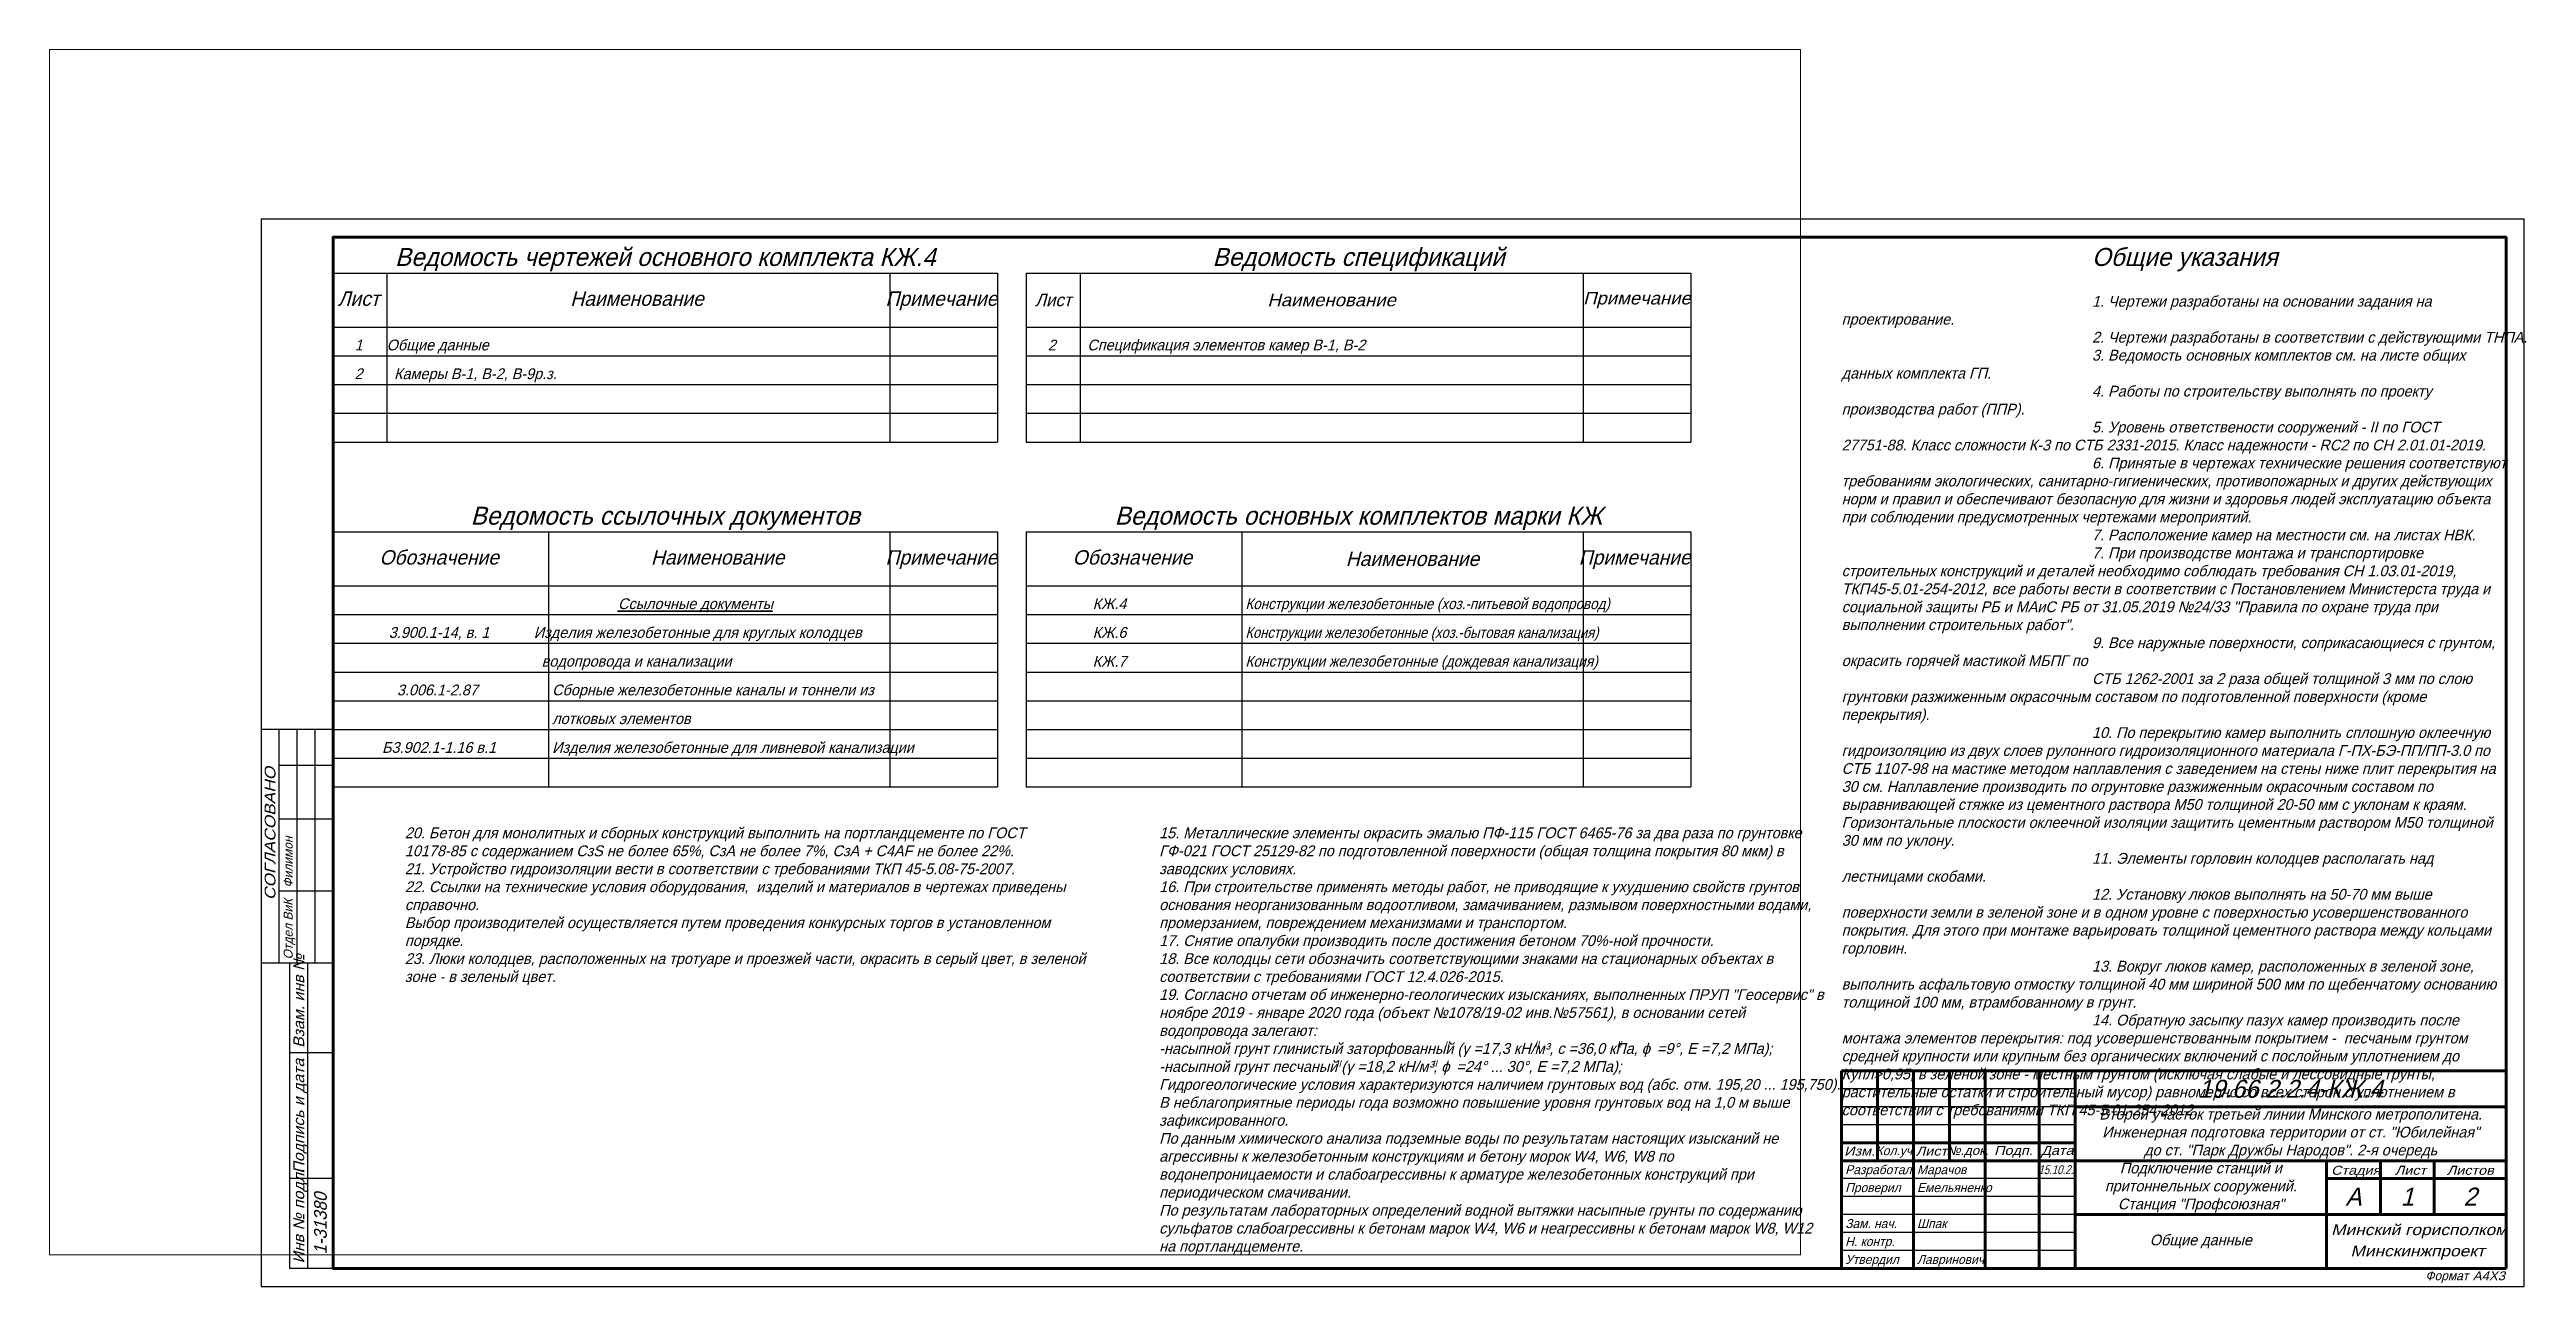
# Paper-space layout 'ОД.' of a CAD drawing. Header units: millimetres. Extents: x -59 to 631, y 0 to 344.
# The model-space entities are those that its viewports show. They can reach past a viewport. Long polylines and large blocks are cut down to what shows.
import ezdxf
from ezdxf.enums import TextEntityAlignment as Align

# ---------------------------------------------------------------- set-up
doc = ezdxf.new("R2010")
doc.units = ezdxf.units.MM
doc.layers.get('Defpoints').update_dxf_attribs({"color": 1})
doc.layers.add('!_Рамка', color=7, linetype='Continuous')
doc.layers.add('Размеры', color=212, linetype='Continuous', lineweight=35)
doc.layers.add('Текст', color=3, linetype='Continuous', lineweight=35)
doc.styles.add('МИП_ГОСТ', font='MIPGOST.SHX', dxfattribs={"oblique": 15})

# ---------------------------------------------------------------- blocks, each defined once
blk = doc.blocks.new('MIP_БоковойШтамп')
at = {"color": 0, "linetype": 'ByBlock', "lineweight": 30}
for p, q in [((-12, 0), (-12, 85)), ((-7, 0), (-7, 85))]:
    blk.add_line(p, q, dxfattribs=at)
for points in [[(0, 150), (-20, 150)], [(-15, 85), (-15, 150)], [(-10, 85), (-10, 150)], [(-5, 85), (-5, 150)], [(0, 140), (-15, 140)], [(0, 125), (-15, 125)], [(0, 105), (-15, 105)], [(0, 85), (-20, 85)], [(0, 60), (-12, 60)], [(0, 25), (-12, 25)], [(0, 0), (-12, 0)]]:
    blk.add_lwpolyline(points, dxfattribs=at)
at = {"color": 0, "linetype": 'ByBlock', "lineweight": 30, "style": 'МИП_ГОСТ', "oblique": 15}
for s, width, p in [('СОГЛАСОВАНО', 1.2, (-16.03, 102.54)), ('Взам. инв №', 1.1, (-8.03, 61.41)), ('Подпись и дата', 1.1, (-8.03, 26.41)), ('Инв № подл.', 1.1, (-8.03, 1.41))]:
    blk.add_text(s, height=3, rotation=90, dxfattribs=dict(at, width=width)).set_placement(p)
at = {"color": 0, "linetype": 'Continuous', "lineweight": 35, "style": 'МИП_ГОСТ', "oblique": 15}
for tag, p in [('ФИО2', (-6, 106)), ('ФИО3', (-1, 106)), ('ФИО1', (-11, 106)), ('ДОЛЖНОСТЬ1', (-11, 86)), ('ДОЛЖНОСТЬ2', (-6, 86)), ('ДОЛЖНОСТЬ3', (-1, 86))]:
    blk.add_attdef(tag, p, '', height=3, rotation=90, dxfattribs=at)
blk = doc.blocks.new('Кадет-Штамп-Основной')
at = {"color": 0, "linetype": 'ByBlock', "lineweight": 60}
for p, q in [((0, 55), (-185, 55)), ((-185, 55), (-185, 0)), ((-175, 55), (-175, 30)), ((-165, 55), (-165, 0)), ((-155, 55), (-155, 30)), ((-145, 0), (-145, 55)), ((-130, 55), (-130, 0)), ((-120, 0), (-120, 55)), ((0, 45), (-120, 45)), ((-120, 35), (-185, 35)), ((-120, 30), (-185, 30)), ((0, 30), (-120, 30)), ((-50, 0), (-50, 30)), ((-35, 15), (-35, 30)), ((-20, 30), (-20, 15)), ((-50, 25), (0, 25)), ((0, 15), (-120, 15))]:
    blk.add_line(p, q, dxfattribs=at)
at = {"color": 0, "linetype": 'ByBlock', "lineweight": 30}
for p, q in [((-120, 50), (-185, 50)), ((-120, 45), (-185, 45)), ((-120, 40), (-185, 40)), ((-120, 25), (-185, 25)), ((-120, 20), (-185, 20)), ((-120, 15), (-185, 15)), ((-120, 10), (-185, 10)), ((-120, 5), (-185, 5))]:
    blk.add_line(p, q, dxfattribs=at)
at = {"linetype": 'Continuous', "lineweight": 30}
for p in [(0, 55), (-185, 0)]:
    blk.add_line(p, (0, 0), dxfattribs=at)
at = {"color": 0, "linetype": 'ByBlock', "lineweight": 30, "style": 'МИП_ГОСТ', "oblique": 15}
for s, width, p in [('Изм.', 1.2, (-179.98, 32.65)), ('Лист', 1.2, (-159.98, 32.65)), ('№.док.', 1.1, (-149.98, 32.49)), ('Подп.', 1.2, (-137.16, 32.49)), ('Дата', 1.2, (-124.93, 32.49))]:
    blk.add_text(s, height=2.5, dxfattribs=dict(at, width=width)).set_placement(p, align=Align.MIDDLE)
blk.add_text('Кол.уч.', height=2.5, dxfattribs=at).set_placement((-169.98, 32.41), align=Align.MIDDLE)
at = {"color": 0, "linetype": 'ByBlock', "lineweight": 40, "style": 'МИП_ГОСТ', "oblique": 15, "width": 1.2}
for s, height, p in [('Стадия', 2.5, (-48.73, 26.07)), ('Лист', 2.5, (-30.98, 26.07)), ('Листов', 2.5, (-16.51, 26.07)), ('Минский горисполком', 3, (-48.73, 9.28)), ('Минскинжпроект', 3, (-43.35, 3.37))]:
    blk.add_text(s, height=height, dxfattribs=at).set_placement(p)

msp = doc.modelspace()

# ---------------------------------------------------------------- linework, layer by layer
at = {"layer": '!_Рамка'}
for p, q in [((705431, -974178), (714681, -974178)), ((705431, -974178), (705431, -974928)), ((706181, -974178), (706181, -974928)), ((713181, -974178), (713181, -974928)), ((714681, -974178), (714681, -974928)), ((705431, -974928), (714681, -974928)), ((705431, -974928), (705431, -976528)), ((706181, -974928), (706181, -976528)), ((713181, -974928), (713181, -976528)), ((714681, -974928), (714681, -976528)), ((705431, -975328), (714681, -975328)), ((705431, -975728), (714681, -975728)), ((705431, -976128), (714681, -976128)), ((705431, -976528), (714681, -976528))]:
    msp.add_line(p, q, dxfattribs=at)
for p, q in [((695781, -974178), (695781, -976528)), ((695781, -974178), (705031, -974178)), ((696531, -974178), (696531, -976528)), ((703531, -974178), (703531, -976528)), ((705031, -974178), (705031, -976528)), ((695781, -974928), (705031, -974928)), ((695781, -975328), (705031, -975328)), ((695781, -975728), (705031, -975728)), ((695781, -976128), (705031, -976128)), ((695781, -976528), (705031, -976528)), ((695781, -977778), (695781, -981328)), ((695781, -977778), (705031, -977778)), ((698781, -977778), (698781, -981328)), ((703531, -977778), (703531, -981328)), ((705031, -977778), (705031, -981328)), ((705431, -977778), (705431, -981328)), ((705431, -977778), (714681, -977778)), ((708431, -977778), (708431, -981328)), ((713181, -977778), (713181, -981328)), ((714681, -977778), (714681, -981328)), ((695781, -978528), (705031, -978528)), ((705431, -978528), (714681, -978528)), ((695781, -978928), (705031, -978928)), ((705431, -978928), (714681, -978928)), ((695781, -979328), (705031, -979328)), ((705431, -979328), (714681, -979328)), ((695781, -979728), (705031, -979728)), ((705431, -979728), (714681, -979728)), ((695781, -980128), (705031, -980128)), ((705431, -980128), (714681, -980128)), ((695781, -980528), (705031, -980528)), ((705431, -980528), (714681, -980528)), ((695781, -980928), (705031, -980928)), ((705431, -980928), (714681, -980928)), ((695781, -981328), (705031, -981328)), ((705431, -981328), (714681, -981328))]:
    msp.add_line(p, q)

# ---------------------------------------------------------------- texts
at = {"layer": 'Defpoints', "style": 'МИП_ГОСТ', "oblique": 15}
msp.add_text('Б3.902.1-1.16 в.1', height=150, dxfattribs=at).set_placement((697257, -980778), align=Align.MIDDLE_CENTER)
msp.add_text('Изделия железобетонные для ливневой канализации', height=150, dxfattribs=at).set_placement((698831, -980778), align=Align.MIDDLE_LEFT)
at = {"layer": 'Текст', "style": 'МИП_ГОСТ', "oblique": 15}
for s, height, p in [('Ведомость чертежей основного комплекта КЖ.4', 250, (700406, -973953)), ('Ведомость спецификаций', 250, (710056, -973953)), ('Лист', 200, (696137, -974533)), ('Наименование', 200, (700012, -974533)), ('Примечание', 200, (704249, -974533)), ('1', 150, (696137, -975178)), ('Общие данные', 150, (697238, -975178)), ('2', 150, (705787, -975178)), ('2', 150, (696137, -975578)), ('Ведомость ссылочных документов', 250, (700406, -977553)), ('Ведомость основных комплектов марки КЖ', 250, (710056, -977553)), ('Обозначение', 200, (697258, -978133)), ('Наименование', 200, (701134, -978133)), ('Примечание', 200, (704249, -978133)), ('Обозначение', 200, (706908, -978133)), ('Наименование', 200, (710806, -978153)), ('Примечание', 200, (713899, -978133)), ('%%uСсылочные документы', 150, (700827, -978778)), ('КЖ.4', 150, (706590, -978778)), ('3.900.1-14, в. 1', 150, (697257, -979178)), ('Изделия железобетонные для круглых колодцев', 150, (700858, -979178)), ('КЖ.6', 150, (706590, -979178)), ('водопровода и канализации', 150, (700006, -979578)), ('КЖ.7', 150, (706590, -979578)), ('3.006.1-2.87', 150, (697233, -979978))]:
    msp.add_text(s, height=height, dxfattribs=at).set_placement(p, align=Align.MIDDLE_CENTER)
for s, p in [('Спецификация элементов камер В-1, В-2', (706281, -975178)), ('Камеры В-1, В-2, В-9р.з.', (696631, -975578)), ('Сборные железобетонные каналы и тоннели из ', (698831, -979978)), ('лотковых элементов', (698831, -980378))]:
    msp.add_text(s, height=150, dxfattribs=at).set_placement(p, align=Align.MIDDLE_LEFT)
for s, width, p in [('Конструкции железобетонные (хоз.-питьевой водопровод)', 0.93, (708481, -978778)), ('Конструкции железобетонные (хоз.-бытовая канализация)', 0.9, (708481, -979178)), ('Конструкции железобетонные (дождевая канализация)', 0.95, (708481, -979578))]:
    msp.add_text(s, height=150, dxfattribs=dict(at, width=width)).set_placement(p, align=Align.MIDDLE_LEFT)
at = {"layer": 'Текст', "char_height": 175, "attachment_point": 5, "style": 'МИП_ГОСТ'}
for s, insert, width in [('Лист', (705806, -974553), 650), ('{\\W1.1;Наименование}', (709681, -974553), 6900), ('{\\W1.1;Примечание}', (713931, -974553), 1400)]:
    msp.add_mtext(s, dxfattribs=dict(at, insert=insert, width=width))

psp = doc.layouts.new('ОД.')

# ---------------------------------------------------------------- linework, layer by layer
at = {"color": 0, "linetype": 'ByBlock', "lineweight": 30}
psp.add_lwpolyline([(630, 0), (630, 297), (0, 297), (0, 0)], close=True, dxfattribs=at)
at = {"color": 0, "linetype": 'ByBlock', "lineweight": 60}
psp.add_lwpolyline([(625, 5), (625, 292), (20, 292), (20, 5)], close=True, dxfattribs=at)

# ---------------------------------------------------------------- block references
at = {"layer": '!_Рамка'}
psp.add_blockref('MIP_БоковойШтамп', (20, 5), dxfattribs=at)
at = {"layer": 'Размеры'}
psp.add_blockref('Кадет-Штамп-Основной', (625, 5), dxfattribs=at)

# ---------------------------------------------------------------- texts
at = {"style": 'МИП_ГОСТ', "oblique": 15}
for s, p in [('Филимон', (7.5, 111)), ('Отдел ВиК', (7.5, 91))]:
    psp.add_text(s, height=2.5, rotation=90, dxfattribs=at).set_placement(p, align=Align.MIDDLE_LEFT)
for p in [(299.94, 62), (326.7, 62), (330.11, 67.41), (355.18, 67.41), (378.08, 67.41)]:
    psp.add_text('II', height=1.8, dxfattribs=at).set_placement(p, align=Align.MIDDLE_CENTER)
psp.add_text('1-31380', height=3.5, rotation=90, dxfattribs=at).set_placement((16.5, 17.5), align=Align.MIDDLE_CENTER)
at = {"color": 0, "linetype": 'ByBlock', "lineweight": 30, "insert": (614.46, 2.6), "char_height": 2.5, "width": 343.0968, "attachment_point": 6, "style": 'МИП_ГОСТ'}
psp.add_mtext('{\\H0.9x; }  Формат', dxfattribs=at)
at = {"color": 0, "linetype": 'ByBlock', "lineweight": 30, "style": 'МИП_ГОСТ', "oblique": 15, "width": 1.1, "flags": 8}
psp.add_attdef('А4Х3', text='######', height=2.5, dxfattribs=at).set_placement((615.7, 2.95), align=Align.MIDDLE_LEFT)
at = {"layer": 'Текст', "lineweight": 40, "style": 'МИП_ГОСТ', "oblique": 15}
for s, p in [('19.66.2.2.4-КЖ.4', (565, 55)), ('А', (582.5, 25)), ('1', (597.5, 25)), ('2', (615, 25))]:
    psp.add_text(s, height=5, dxfattribs=at).set_placement(p, align=Align.MIDDLE_CENTER)
for s, p in [('Разработал', (441, 32.5)), ('Проверил', (441, 27.5)), ('Марачов', (461, 32.5)), ('Емельяненко', (461, 27.5)), ('Зам. нач.', (441, 17.5)), ('Шпак', (461, 17.5)), ('Утвердил', (441, 7.5)), ('Н. контр.', (441, 12.5)), ('Лавринович', (461, 7.5))]:
    psp.add_text(s, height=2.5, dxfattribs=at).set_placement(p, align=Align.MIDDLE_LEFT)
at = {"layer": 'Текст', "lineweight": 40, "style": 'МИП_ГОСТ', "oblique": 15, "width": 0.8}
psp.add_text('15.10.21', height=2.5, dxfattribs=at).set_placement((500, 32.5), align=Align.MIDDLE_CENTER)
at = {"layer": 'Текст', "char_height": 3, "width": 185, "attachment_point": 1, "style": 'МИП_ГОСТ'}
for s, insert in [('\\pi69.69963;{\\H1.6667x;Общие указания\\P\\pi0;}\\P1. Чертежи разработаны на основании задания на проектирование. \\P2. Чертежи разработаны в соответствии с действующими ТНПА.\\P3. Ведомость основных комплектов см. на листе общих данных комплекта ГП.\\P4. Работы по строительству выполнять по проекту производства работ (ППР).\\P5. Уровень ответствености сооружений - II по ГОСТ 27751-88. Класс сложности К-3 по СТБ 2331-2015. Класс надежности - RC2 по СН 2.01.01-2019.\\P\\pt9;6. Принятые в чертежах технические решения соответствуют требованиям экологических, санитарно-гигиенических, противопожарных и других действующих норм и правил и обеспечивают безопасную для жизни и здоровья людей эксплуатацию объекта при соблюдении предусмотренных чертежами мероприятий.\\P\\ptz;7. Расположение камер на местности см. на листах НВК.\\P7. При производстве монтажа и транспортировке строительных конструкций и деталей необходимо соблюдать требования СН 1.03.01-2019, ТКП45-5.01-254-2012, все работы вести в соответствии с Постановлением Министерста труда и социальной защиты РБ и МАиС РБ от 31.05.2019 №24/33 "Правила по охране труда при выполнении строительных работ".\\P9. Все наружные поверхности, соприкасающиеся с грунтом, окрасить горячей мастикой МБПГ по \\PСТБ 1262-2001 за 2 раза общей толщиной 3 мм по слою грунтовки разжиженным окрасочным составом по подготовленной поверхности (кроме перекрытия).\\P10. По перекрытию камер выполнить сплошную оклеечную гидроизоляцию из двух слоев рулонного гидроизоляционного материала Г-ПХ-БЭ-ПП/ПП-3.0 по СТБ 1107-98 на мастике методом наплавления с заведением на стены ниже плит перекрытия на 30 см. Наплавление производить по огрунтовке разжиженным окрасочным составом по выравнивающей стяжке из цементного раствора М50 толщиной 20-50 мм с уклонам к краям. Горизонтальные плоскости оклеечной изоляции защитить цементным раствором М50 толщиной 30 мм по уклону.\\P11. Элементы горловин колодцев располагать над лестницами скобами.\\P12. Установку люков выполнять на 50-70 мм выше поверхности земли в зеленой зоне и в одном уровне с поверхностью усовершенствованного покрытия. Для этого при монтаже варьировать толщиной цементного раствора между кольцами горловин.\\P13. Вокруг люков камер, расположенных в зеленой зоне, выполнить асфальтовую отмостку толщиной 40 мм шириной 500 мм по щебенчатому основанию толщиной 100 мм, втрамбованному в грунт.\\P14. Обратную засыпку пазух камер производить после монтажа элементов перекрытия: под усовершенствованным покрытием -  {\\A1;песчаным грунтом средней крупности или крупным без органических включений с послойным уплотнением до Купл>0,95, }в зеленой зоне - местным грунтом (исключая слабые и лессовидные грунты, растительные остатки и строительный мусор) равномерно со всех сторон с уплотнением в соответствии с требованиями ТКП 45-5.01-254-2012.', (440, 289)), ('{\\H0.99998x;20. Бетон для монолитных и сборных конструкций выполнить на портландцементе по ГОСТ 10178-85 с содержанием СзS не более 65%, СзА не более 7%, СзА + С4AF не более 22%.\\P21. Устройство гидроизоляции вести в соответствии с требованиями ТКП 45-5.08-75-2007.\\P22. Ссылки на технические условия оборудования,  изделий и материалов в чертежах приведены справочно.\\PВыбор производителей осуществляется путем проведения конкурсных торгов в установленном порядке.\\P\\pt6;23. Люки колодцев, расположенных на тротуаре и проезжей части, окрасить в серый цвет, в зеленой \\Pзоне - в зеленый цвет.}', (40, 127.73)), ('15. Металлические элементы окрасить эмалью ПФ-115 ГОСТ 6465-76 за два раза по грунтовке ГФ-021 ГОСТ 25129-82 по подготовленной поверхности (общая толщина покрытия 80 мкм) в заводских условиях.\\P16. При строительстве применять методы работ, не приводящие к ухудшению свойств грунтов основания неорганизованным водоотливом, замачиванием, разм{\\H0.99998x;ывом поверхностными водами, промерзанием, повреждением механизмами и транспортом.\\P17. Снятие опалубки производить после достижения бетоном 70%-ной прочности.\\P18. Все колодцы сети обозначить соответствующими знаками на стационарных объектах в соответствии с требованиями ГОСТ 12.4.026-2015.\\P}19. Согласно отчетам об инженерно-геологических изысканиях, выполненных {\\C144;ПРУП "Геосервис" в \\Pноябре 2019 - январе 2020 года (объект №1078/19-02 инв.№57561)}, в основании сетей водопровода залегают:\\P-насыпной грунт глинистый заторфованный {\\Fmipgost|c161;(}γ =17,3 кН/м³, с =36,0 кПа, {\\fISOCPEUR|b0|i0|c0|p34;ϕ }=9%%D, Е =7,2 МПа);\\P-насыпной грунт песчаный {\\Fmipgost|c161;(}γ =18,2 кН/м³, {\\fISOCPEUR|b0|i0|c0|p34;ϕ }=24%%D ... 30%%D, Е =7,2 МПа);\\PГидрогеологические условия характеризуются наличием грунтовых вод (абс. отм. 195,20 ... 195,750). \\PВ неблагоприятные периоды года возможно повышение уровня грунтовых вод на 1,0 м выше зафиксированного.\\PПо данным химического анализа подземные воды по результатам настоящих изысканий не агрессивны к железобетонным конструкциям и бетону морок W4, W6, W8 по водонепроницаемости и слабоагрессивны к арматуре железобетонных конструкций при периодическом смачивании.\\PПо результатам лабораторных определений водной вытяжки насыпные грунты по содержанию сульфатов слабоагрессивны к бетонам марок W4, W6 и неагрессивны к бетонам марок W8, W12  на портландцементе.', (250, 127.73))]:
    psp.add_mtext(s, dxfattribs=dict(at, insert=insert))
at = {"layer": 'Текст', "lineweight": 40, "char_height": 3, "attachment_point": 5, "style": 'МИП_ГОСТ'}
for s, insert, width in [('Второй участок третьей линии Минского метрополитена. Инженерная подготовка территории от ст. "Юбилейная" \\Pдо ст. "Парк Дружбы Народов". 2-я очередь', (565, 42.5), 120), ('Подключение станций и притоннельных сооружений. Станция "Профсоюзная"', (540, 27.5), 70), ('Общие данные', (540, 12.5), 70)]:
    psp.add_mtext(s, dxfattribs=dict(at, insert=insert, width=width))

# ---------------------------------------------------------------- viewports
at = {"layer": 'Defpoints'}
psp.add_viewport(center=(184.8, 176.52), size=(487.45, 335.3969), view_center_point=(704020.71, -979451.79), view_height=16769.8474, dxfattribs=at)

doc.saveas('drawing.dxf')
